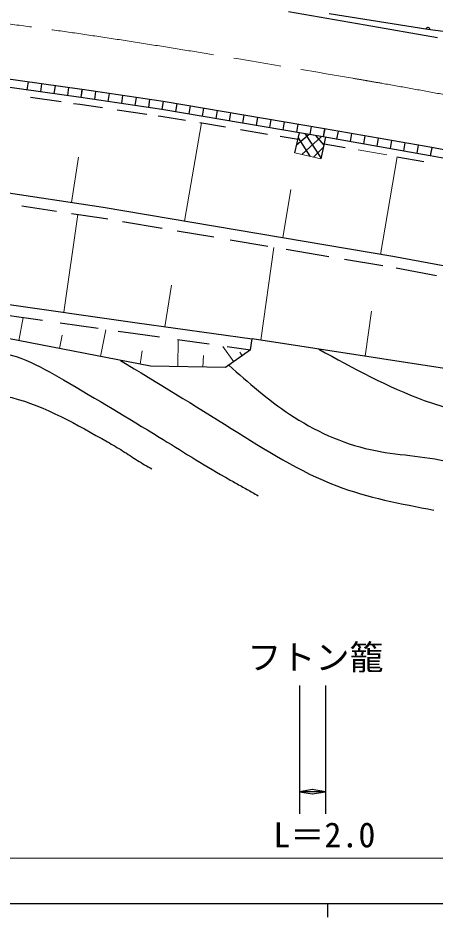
# Model space of a CAD drawing. Units: millimetres, scale not verified. Extents: x -56015503 to -55375503, y -162321055 to -161961055.
# Drawn here: x -55910206 to -55879618, y -162137055 to -162071072 of the extents above; entities that cross this region are included whole.
import ezdxf
from ezdxf.enums import TextEntityAlignment as Align

# ---------------------------------------------------------------- set-up
doc = ezdxf.new("R2010")
doc.units = ezdxf.units.MM
doc.header["$LTSCALE"] = 1000
doc.linetypes.add('CHAIN', pattern=[18.5, 12, -1.5, 3.5, -1.5])
for name, color, linetype, lineweight in [('M-BGD', 7, 'Continuous', 25), ('M-BMK', 2, 'CHAIN', 13), ('M-STR-STR3', 7, 'Continuous', 25), ('M-TTL-BAND', 7, 'Continuous', 25)]:
    doc.layers.add(name, color=color, linetype=linetype, lineweight=lineweight)
doc.styles.add('ＭＳ ゴシック', font='')
doc.styles.get('ＭＳ ゴシック').set_extended_font_data('MS Gothic')

# ---------------------------------------------------------------- blocks, each defined once
blk = doc.blocks.new('open_arrow')
at = {"color": 0, "linetype": 'Continuous', "lineweight": -2}
blk.add_lwpolyline([(7.5, 1.25), (0, 0), (7.5, -1.25)], dxfattribs=at)

msp = doc.modelspace()

# ---------------------------------------------------------------- linework, layer by layer
at = {"layer": 'M-BGD'}
for p, q in [((-55890355, -162070605), (-55884743, -162071566)), ((-55880139, -162071922), (-55887370, -162070773)), ((-55884743, -162071566), (-55879438, -162072514)), ((-55877398, -162072265), (-55880139, -162071922)), ((-55905596, -162076910), (-55911525, -162076075)), ((-55905513, -162076316), (-55911446, -162075481)), ((-55909465, -162075759), (-55909549, -162076353)), ((-55908477, -162075898), (-55908561, -162076493)), ((-55907489, -162076037), (-55907573, -162076632)), ((-55906501, -162076177), (-55906585, -162076771)), ((-55905509, -162076316), (-55905596, -162076910)), ((-55905513, -162076316), (-55905596, -162076910)), ((-55899548, -162077191), (-55905511, -162076316)), ((-55904518, -162076462), (-55904605, -162077055)), ((-55903527, -162076607), (-55903614, -162077201)), ((-55902535, -162076752), (-55902622, -162077346)), ((-55909299, -162076894), (-55907039, -162077212)), ((-55906126, -162077340), (-55905668, -162077405)), ((-55905668, -162077405), (-55904004, -162077649)), ((-55899648, -162077782), (-55905596, -162076910)), ((-55901544, -162076898), (-55901631, -162077491)), ((-55900553, -162077043), (-55900640, -162077637)), ((-55899561, -162077189), (-55899648, -162077782)), ((-55899548, -162077191), (-55899648, -162077782)), ((-55887713, -162079196), (-55899555, -162077190)), ((-55898562, -162077358), (-55898662, -162077949)), ((-55902933, -162077806), (-55900744, -162078127)), ((-55887816, -162079787), (-55899648, -162077782)), ((-55897576, -162077525), (-55897676, -162078116)), ((-55896590, -162077692), (-55896690, -162078283)), ((-55895604, -162077859), (-55895704, -162078450)), ((-55894618, -162078026), (-55894718, -162078617)), ((-55899923, -162078247), (-55899726, -162078276)), ((-55899726, -162078276), (-55897919, -162078580)), ((-55893632, -162078193), (-55893732, -162078784)), ((-55892646, -162078360), (-55892746, -162078952)), ((-55891660, -162078527), (-55891760, -162079119)), ((-55890674, -162078694), (-55890774, -162079286)), ((-55896875, -162078755), (-55894984, -162079073)), ((-55893896, -162079255), (-55891915, -162079588)), ((-55889687, -162078861), (-55889788, -162079453)), ((-55888701, -162079028), (-55888802, -162079620)), ((-55887715, -162079195), (-55887816, -162079787)), ((-55887711, -162079196), (-55887816, -162079787)), ((-55879859, -162080590), (-55887713, -162079196)), ((-55886729, -162079370), (-55886834, -162079961)), ((-55890965, -162079748), (-55889667, -162079966)), ((-55889895, -162080977), (-55889560, -162079491)), ((-55888840, -162079613), (-55889769, -162080418)), ((-55889644, -162079865), (-55888800, -162081223)), ((-55887941, -162079766), (-55889395, -162081089)), ((-55889162, -162079559), (-55887983, -162081336)), ((-55888387, -162079690), (-55887775, -162080414)), ((-55887641, -162079818), (-55887998, -162081404)), ((-55879964, -162081181), (-55887816, -162079787)), ((-55885748, -162079544), (-55885853, -162080135)), ((-55884766, -162079719), (-55884871, -162080309)), ((-55883785, -162079893), (-55883890, -162080484)), ((-55882804, -162080067), (-55882909, -162080658)), ((-55887804, -162080542), (-55888533, -162081283)), ((-55887751, -162080306), (-55886214, -162080579)), ((-55881822, -162080241), (-55881927, -162080832)), ((-55880841, -162080416), (-55880946, -162081006)), ((-55879859, -162080590), (-55879964, -162081181)), ((-55879855, -162080591), (-55879964, -162081181)), ((-55873969, -162081683), (-55879857, -162080590)), ((-55882425, -162081252), (-55880444, -162081603)), ((-55874079, -162082272), (-55879964, -162081181)), ((-55903955, -162084976), (-55919395, -162082659)), ((-55907392, -162085269), (-55909918, -162084890)), ((-55882719, -162088583), (-55903955, -162084976)), ((-55904082, -162085766), (-55906275, -162085437)), ((-55903614, -162085845), (-55904082, -162085766)), ((-55899623, -162086523), (-55902542, -162086027)), ((-55895836, -162087166), (-55898534, -162086708)), ((-55891889, -162087837), (-55894633, -162087371)), ((-55887407, -162088598), (-55890532, -162088067)), ((-55863580, -162092157), (-55882719, -162088583)), ((-55883441, -162089272), (-55886253, -162088794)), ((-55879506, -162089997), (-55882463, -162089445)), ((-55914548, -162091564), (-55901475, -162093443)), ((-55910994, -162092883), (-55908411, -162093254)), ((-55907119, -162093440), (-55904334, -162093840)), ((-55901475, -162093443), (-55893029, -162094632)), ((-55900476, -162096628), (-55911808, -162094439)), ((-55902865, -162094052), (-55901588, -162094235)), ((-55901588, -162094235), (-55899826, -162094483)), ((-55898508, -162094669), (-55896178, -162094997)), ((-55894860, -162095182), (-55893141, -162095424)), ((-55893141, -162095424), (-55893029, -162094632)), ((-55878917, -162096786), (-55893029, -162094632)), ((-55893141, -162095424), (-55894979, -162096731)), ((-55894979, -162096731), (-55900476, -162096628))]:
    msp.add_line(p, q, dxfattribs=at)
at = {"layer": 'M-BGD', "lineweight": 13}
for p, q in [((-55896757, -162078775), (-55897984, -162085990)), ((-55906282, -162084626), (-55905756, -162081276)), ((-55887998, -162081404), (-55889895, -162080977)), ((-55885263, -162080748), (-55883145, -162081124)), ((-55882389, -162081258), (-55883604, -162088433)), ((-55890770, -162087216), (-55890201, -162083662)), ((-55905821, -162085505), (-55906852, -162092670)), ((-55891449, -162087908), (-55892399, -162094728)), ((-55899425, -162093732), (-55898948, -162090687)), ((-55884747, -162095896), (-55884265, -162092579)), ((-55909824, -162093051), (-55910155, -162094758)), ((-55907152, -162095338), (-55906966, -162094343)), ((-55903766, -162093952), (-55904153, -162095918)), ((-55898456, -162094676), (-55898491, -162096665)), ((-55895181, -162095183), (-55894381, -162096306)), ((-55901244, -162096480), (-55901102, -162095501)), ((-55896638, -162096700), (-55896607, -162095832)), ((-55893765, -162095868), (-55893945, -162095606))]:
    msp.add_line(p, q, dxfattribs=at)
at = {"layer": 'M-BGD'}
msp.add_arc((-55880139, -162071922), 150, 352.87177, 170.9726, dxfattribs=at)
for points, knots in [([(-55886508, -162065458), (-55885562, -162065777), (-55884616, -162066096), (-55883645, -162066320), (-55882823, -162066511), (-55881984, -162066634), (-55881142, -162066699), (-55880393, -162066758), (-55879643, -162066771), (-55878892, -162066776), (-55876884, -162066788), (-55874873, -162066738), (-55872871, -162066846), (-55871258, -162066933), (-55869651, -162067122), (-55868045, -162067329), (-55866606, -162067514), (-55865168, -162067712), (-55863753, -162068022), (-55862470, -162068302), (-55861207, -162068674), (-55859957, -162069082), (-55858448, -162069576), (-55856958, -162070123), (-55855460, -162070644), (-55854226, -162071073), (-55852987, -162071484), (-55851745, -162071891), (-55849879, -162072502), (-55848006, -162073103), (-55846097, -162073555), (-55844994, -162073816), (-55843879, -162074028), (-55842764, -162074240)], [0, 0, 0, 0, 1, 1, 1, 2, 2, 2, 3, 3, 3, 4, 4, 4, 5, 5, 5, 6, 6, 6, 7, 7, 7, 8, 8, 8, 9, 9, 9, 10, 10, 10, 11, 11, 11, 11]), ([(-55977527, -162088969), (-55976391, -162088955), (-55975255, -162088941), (-55974119, -162088937), (-55973759, -162088935), (-55973399, -162088935), (-55973040, -162088942), (-55972680, -162088949), (-55972320, -162088962), (-55971961, -162088982), (-55969809, -162089098), (-55967671, -162089419), (-55965541, -162089754), (-55961706, -162090356), (-55957894, -162091005), (-55954053, -162091644), (-55951211, -162092118), (-55948353, -162092587), (-55945522, -162092843), (-55942404, -162093126), (-55939318, -162093152), (-55936042, -162093246), (-55933186, -162093328), (-55930184, -162093462), (-55927927, -162094852), (-55926570, -162095688), (-55925482, -162096977), (-55924193, -162098138), (-55923437, -162098819), (-55922610, -162099455), (-55921725, -162099697), (-55920049, -162100153), (-55918160, -162099195), (-55916281, -162098770), (-55914364, -162098336), (-55912457, -162098456), (-55910652, -162098932), (-55908175, -162099585), (-55905889, -162100907), (-55903646, -162102185), (-55903271, -162102399), (-55902897, -162102611), (-55902532, -162102840), (-55902166, -162103070), (-55901810, -162103315), (-55901444, -162103545), (-55901097, -162103762), (-55900742, -162103965), (-55900387, -162104168)], [0, 0, 0, 0, 1, 1, 1, 2, 2, 2, 3, 3, 3, 4, 4, 4, 5, 5, 5, 6, 6, 6, 7, 7, 7, 8, 8, 8, 9, 9, 9, 10, 10, 10, 11, 11, 11, 12, 12, 12, 13, 13, 13, 14, 14, 14, 15, 15, 15, 16, 16, 16, 16]), ([(-55933798, -162090384), (-55931736, -162090270), (-55929675, -162090155), (-55928093, -162090978), (-55926336, -162091892), (-55925171, -162093962), (-55923543, -162095436), (-55922731, -162096172), (-55921802, -162096759), (-55920800, -162097044), (-55919221, -162097492), (-55917458, -162097190), (-55915812, -162096630), (-55914666, -162096240), (-55913577, -162095724), (-55912475, -162095637), (-55910590, -162095487), (-55908668, -162096587), (-55906867, -162097636), (-55904392, -162099077), (-55902145, -162100421), (-55899848, -162101836), (-55898269, -162102809), (-55896666, -162103815), (-55895041, -162104751), (-55894770, -162104907), (-55894498, -162105061), (-55894226, -162105213), (-55893953, -162105366), (-55893680, -162105517), (-55893407, -162105670), (-55893136, -162105823), (-55892866, -162105979), (-55892595, -162106134)], [0, 0, 0, 0, 1, 1, 1, 2, 2, 2, 3, 3, 3, 4, 4, 4, 5, 5, 5, 6, 6, 6, 7, 7, 7, 8, 8, 8, 9, 9, 9, 10, 10, 10, 11, 11, 11, 11]), ([(-55888143, -162095378), (-55885620, -162096769), (-55883097, -162098160), (-55880408, -162099135), (-55873196, -162101752), (-55864791, -162101381), (-55858085, -162104940), (-55855889, -162106106), (-55853874, -162107693), (-55851930, -162109321), (-55849892, -162111028), (-55847931, -162112779), (-55846069, -162114650), (-55845758, -162114962), (-55845450, -162115278), (-55845156, -162115607), (-55844861, -162115936), (-55844580, -162116278), (-55844263, -162116586), (-55844180, -162116666), (-55844094, -162116745), (-55844009, -162116823)], [0, 0, 0, 0, 1, 1, 1, 2, 2, 2, 3, 3, 3, 4, 4, 4, 5, 5, 5, 6, 6, 6, 7, 7, 7, 7]), ([(-55902699, -162096199), (-55899986, -162097847), (-55897274, -162099496), (-55894560, -162101196), (-55892053, -162102767), (-55889544, -162104382), (-55886813, -162105415), (-55884543, -162106273), (-55882120, -162106729), (-55879697, -162107185)], [0, 0, 0, 0, 1, 1, 1, 2, 2, 2, 3, 3, 3, 3]), ([(-55894735, -162096558), (-55893307, -162097822), (-55891879, -162099086), (-55890287, -162100147), (-55888480, -162101350), (-55886462, -162102292), (-55884348, -162102754), (-55882442, -162103171), (-55880458, -162103199), (-55878568, -162103646), (-55876882, -162104045), (-55875271, -162104778), (-55873603, -162105258), (-55870756, -162106077), (-55867743, -162106159), (-55864816, -162106755), (-55862341, -162107260), (-55859927, -162108133), (-55857756, -162109395), (-55856374, -162110198), (-55855091, -162111158), (-55853808, -162112118)], [0, 0, 0, 0, 1, 1, 1, 2, 2, 2, 3, 3, 3, 4, 4, 4, 5, 5, 5, 6, 6, 6, 7, 7, 7, 7])]:
    msp.add_open_spline(points, degree=3, knots=knots, dxfattribs=at)
at = {"layer": 'M-BMK'}
msp.add_open_spline([(-55877638, -162076937), (-55878277, -162076818), (-55878915, -162076698), (-55879554, -162076581), (-55880207, -162076461), (-55880861, -162076343), (-55881514, -162076225), (-55882168, -162076107), (-55882822, -162075991), (-55883476, -162075875), (-55883717, -162075833), (-55883959, -162075791), (-55884201, -162075748), (-55884442, -162075706), (-55884684, -162075664), (-55884926, -162075622), (-55885168, -162075580), (-55885409, -162075538), (-55885651, -162075497), (-55887257, -162075220), (-55888864, -162074947), (-55890471, -162074676), (-55893488, -162074166), (-55896506, -162073659), (-55899528, -162073175), (-55902687, -162072669), (-55905850, -162072187), (-55909020, -162071757), (-55910703, -162071529), (-55912387, -162071315), (-55914072, -162071101), (-55916977, -162070730), (-55919883, -162070357), (-55922793, -162070025), (-55925789, -162069683), (-55928790, -162069385), (-55931794, -162069113), (-55935174, -162068807), (-55938558, -162068534), (-55941944, -162068302), (-55944930, -162068096), (-55947918, -162067922), (-55950907, -162067762), (-55954230, -162067584), (-55957555, -162067423), (-55960881, -162067306), (-55963032, -162067231), (-55965183, -162067175), (-55967334, -162067130), (-55967693, -162067123), (-55968051, -162067116), (-55968410, -162067109), (-55968768, -162067102), (-55969127, -162067096), (-55969486, -162067090), (-55969844, -162067084), (-55970203, -162067078), (-55970561, -162067073), (-55971065, -162067065), (-55971569, -162067058), (-55972073, -162067052), (-55972577, -162067046), (-55973081, -162067040), (-55973585, -162067035), (-55974060, -162067030), (-55974534, -162067024), (-55975009, -162067019)], degree=3, knots=[0, 0, 0, 0, 1, 1, 1, 2, 2, 2, 3, 3, 3, 4, 4, 4, 5, 5, 5, 6, 6, 6, 7, 7, 7, 8, 8, 8, 9, 9, 9, 10, 10, 10, 11, 11, 11, 12, 12, 12, 13, 13, 13, 14, 14, 14, 15, 15, 15, 16, 16, 16, 17, 17, 17, 18, 18, 18, 19, 19, 19, 20, 20, 20, 21, 21, 21, 22, 22, 22, 22], dxfattribs=at)
at = {"layer": 'M-STR-STR3'}
for p, q in [((-55889560, -162120064), (-55889560, -162129479)), ((-55887653, -162120064), (-55887653, -162129479)), ((-55887653, -162127856), (-55889560, -162127856))]:
    msp.add_line(p, q, dxfattribs=at)
at = {"layer": 'M-STR-STR3', "lineweight": 13}
for q in [(-55976280, -162132730), (-55975918, -162132730)]:
    msp.add_line((-55498458, -162132730), q, dxfattribs=at)
at = {"layer": 'M-TTL-BAND'}
for p, q in [((-56015503, -162136055), (-55476503, -162136055)), ((-55887503, -162136055), (-55887503, -162137055))]:
    msp.add_line(p, q, dxfattribs=at)

# ---------------------------------------------------------------- block references
at = {"layer": 'M-STR-STR3', "xscale": 129, "yscale": 129}
msp.add_blockref('open_arrow', (-55889560, -162127856), dxfattribs=at)
at = {"layer": 'M-STR-STR3', "xscale": 129, "yscale": 129, "rotation": 180}
msp.add_blockref('open_arrow', (-55887653, -162127856), dxfattribs=at)

# ---------------------------------------------------------------- texts
at = {"layer": 'M-STR-STR3', "style": 'ＭＳ ゴシック'}
msp.add_text('フトン籠', height=1833, rotation=359.983, dxfattribs=at).set_placement((-55893390, -162117990), align=Align.MIDDLE_LEFT)
msp.add_text('L＝2.0', height=1833, dxfattribs=at).set_placement((-55891478, -162131024), align=Align.MIDDLE_LEFT)

doc.saveas('drawing.dxf')
